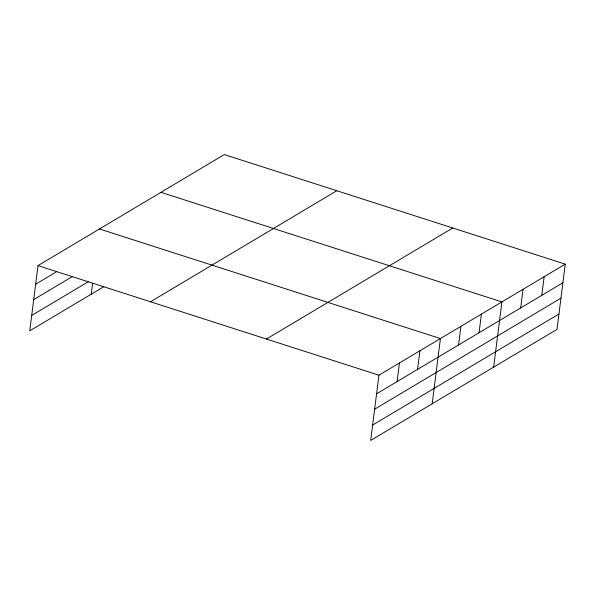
<?xml version="1.0" encoding="UTF-8"?>
<svg xmlns="http://www.w3.org/2000/svg" width="595" height="595" viewBox="0 0 595 595"><rect width="100%" height="100%" fill="white"/><g stroke="black" fill="none" stroke-linecap="round" stroke-linejoin="round"><path stroke-width="0.89" d="M565.25 264.15L378.933 375.2L370.692 440.434L557.009 329.385L565.25 264.15L224.308 154.566L37.991 265.615L29.75 330.85L103.85 286.686M91.236 294.205L92.604 283.339M397.081 381.596L399.431 362.987M417.571 369.383L419.921 350.767M432.178 403.789L440.419 338.555L99.477 228.971M458.559 344.951L460.917 326.343M479.057 332.739L481.407 314.123M493.664 367.145L501.905 301.91L160.962 192.326M520.67 307.935L523.02 289.326M541.785 295.351L544.135 276.742M35.641 284.224L56.131 272.012M33.699 299.612L72.322 276.593M31.691 315.462L88.447 281.636M150.505 301.777L336.815 190.735M266.426 339.038L452.736 227.989M376.583 393.816L562.9 282.766M374.642 409.196L560.959 298.154M372.634 425.046L558.95 314.004M37.991 265.615L378.933 375.2"/></g></svg>
